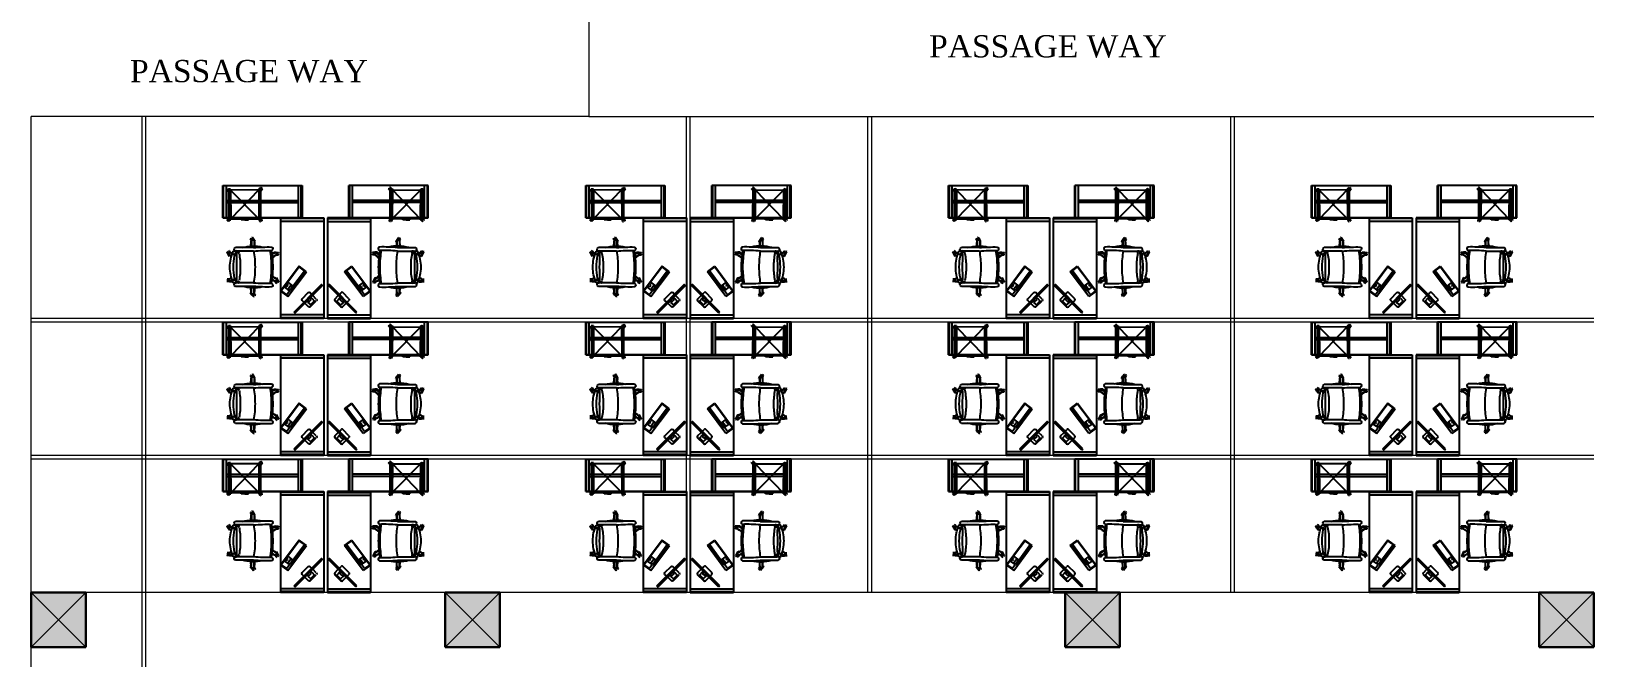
# Model space of a CAD drawing. Header units: inches. Extents: x 327481 to 195042051, y -335014 to 44773228.
# Drawn here: x 366508 to 367352, y -329657 to -329318 of the extents above; entities that cross this region are included whole.
import ezdxf

# ---------------------------------------------------------------- set-up
doc = ezdxf.new("R2010")
doc.units = ezdxf.units.IN
doc.header["$MEASUREMENT"] = 0
for name, color, linetype in [('cad-block.com', 250, 'Continuous'), ('center', 146, 'Continuous'), ('PARTITION', 174, 'Continuous'), ('PATHWAY', 19, 'Continuous')]:
    doc.layers.add(name, color=color, linetype=linetype)
for name, color, linetype, lineweight in [('column 1', 146, 'Continuous', 30), ('furniture', 251, 'Continuous', 13), ('TEXT', 7, 'Continuous', 0)]:
    doc.layers.add(name, color=color, linetype=linetype, lineweight=lineweight)
doc.styles.get("Standard").update_dxf_attribs({"font": 'times.ttf', "height": 12})

# ---------------------------------------------------------------- blocks, each defined once
blk = doc.blocks.new('COLUMN1')
at = {"layer": 'column 1'}
h = blk.add_hatch(color=256, dxfattribs=at)
h.paths.add_polyline_path([(1, 1), (0, 1), (0.5, 0.5)])
h.paths.add_polyline_path([(1, 1), (0.5, 0.5), (1, 0)])
h.paths.add_polyline_path([(0.5, 0.5), (0, 0), (1, 0)])
h.paths.add_polyline_path([(0.5, 0.5), (0, 1), (0, 0)])
at = {"layer": 'column 1', "lineweight": 0, "ltscale": 0.3}
for p, q in [((0, 1), (1, 0)), ((0, 0), (1, 1))]:
    blk.add_line(p, q, dxfattribs=at)
at = {"layer": 'column 1', "ltscale": 0.3}
for p, q in [((1, 1), (0, 1)), ((0, 1), (0, 0)), ((1, 0), (1, 1)), ((0, 0), (1, 0))]:
    blk.add_line(p, q, dxfattribs=at)
blk = doc.blocks.new('furn040')
at = {"color": 0, "linetype": 'ByBlock', "ltscale": 100}
for p, q in [((-1394, 0), (-1394, -600)), ((-1394, 0), (-1394, -600)), ((6, 0), (-1394, 0)), ((6, 0), (-1394, 0)), ((-1382, 0), (-1382, -600)), ((-1344, 0), (-1344, -600)), ((-44, 0), (-44, -600)), ((-6, 0), (-6, -600)), ((6, -600), (6, 0)), ((-1089, -496), (-744, -238)), ((-668, -340), (-1014, -597)), ((-1013, -450), (-967, -415)), ((-958, -427), (-1004, -462)), ((-1001, -470), (-949, -432)), ((-967, -415), (-958, -427)), ((-957, -407), (-773, -270)), ((-948, -420), (-957, -407)), ((-949, -432), (-933, -454)), ((-763, -283), (-948, -420)), ((-944, -426), (-730, -267)), ((-890, -499), (-944, -426)), ((-676, -339), (-890, -499)), ((-773, -270), (-763, -283)), ((-755, -259), (-744, -250)), ((-747, -270), (-755, -259)), ((-735, -262), (-747, -270)), ((-744, -238), (-668, -340)), ((-744, -250), (-735, -262)), ((-730, -267), (-676, -339)), ((456, -300), (6, -300)), ((6, -300), (456, -300)), ((6, -300), (6, -700)), ((6, -700), (6, -300)), ((6, -312), (456, -312)), ((6, -350), (456, -350)), ((6, -410), (6, -440)), ((216, -700), (216, -350)), ((246, -700), (246, -350)), ((416, -300), (446, -300)), ((456, -700), (456, -300)), ((6, -600), (-1394, -600)), ((-1014, -597), (-1089, -496)), ((-1063, -517), (-1007, -475)), ((-1010, -588), (-1063, -517)), ((-1004, -462), (-1013, -450)), ((-954, -546), (-1010, -588)), ((-1007, -475), (-954, -546)), ((-985, -492), (-1001, -470)), ((-933, -454), (-985, -492)), ((-956, -531), (-939, -518)), ((-950, -540), (-956, -531)), ((-900, -503), (-950, -540)), ((-947, -508), (-932, -497)), ((-939, -518), (-947, -508)), ((-932, -497), (-924, -507)), ((-924, -507), (-907, -494)), ((-907, -494), (-900, -503)), ((-904, -660), (-898, -649)), ((-898, -649), (-888, -655)), ((-888, -629), (-893, -639)), ((-893, -639), (-883, -645)), ((-856, -643), (-888, -629)), ((-883, -645), (-873, -650)), ((-826, -661), (-856, -643)), ((-510, -626), (-499, -626)), ((-510, -657), (-510, -626)), ((-499, -626), (-498, -637)), ((-498, -637), (-498, -649)), ((-487, -625), (-487, -637)), ((-476, -625), (-487, -625)), ((-487, -637), (-486, -648)), ((-472, -659), (-476, -625)), ((-877, -675), (-904, -660)), ((-888, -655), (-878, -660)), ((-880, -669), (-850, -652)), ((-880, -669), (-852, -718)), ((-850, -652), (-814, -714)), ((-838, -668), (-832, -671)), ((-832, -671), (-826, -661)), ((-506, -652), (-542, -714)), ((-506, -652), (-476, -669)), ((-476, -669), (-505, -718)), ((-484, -688), (-484, -695)), ((-484, -695), (-473, -694)), ((-473, -694), (-472, -659)), ((-38, -856), (-41, -866)), ((-41, -866), (-31, -869)), ((-8, -863), (-38, -856)), ((12, -870), (-8, -863)), ((6, -1400), (6, -700)), ((6, -700), (6, -1400)), ((216, -1350), (216, -700)), ((246, -1350), (246, -700)), ((380, -872), (407, -848)), ((406, -863), (399, -870)), ((414, -856), (406, -863)), ((407, -848), (414, -856)), ((421, -864), (414, -871)), ((429, -871), (421, -864)), ((456, -1400), (456, -700)), ((-1089, -975), (-1082, -966)), ((-1064, -998), (-1089, -975)), ((-1082, -966), (-1073, -973)), ((-1067, -948), (-1074, -957)), ((-1074, -957), (-1066, -964)), ((-1073, -973), (-1065, -980)), ((-1044, -965), (-1067, -948)), ((-1066, -964), (-1057, -972)), ((-1036, -1019), (-1064, -998)), ((-1052, -1001), (-1052, -966)), ((-1052, -966), (-968, -966)), ((-1052, -1001), (-968, -1001)), ((-1038, -1003), (-1029, -1011)), ((-1038, -1003), (-1038, -1003)), ((-1029, -1011), (-1036, -1019)), ((-948, -973), (-948, -1222)), ((-900, -973), (-900, -1208)), ((-456, -973), (-456, -1208)), ((-409, -973), (-409, -1222)), ((-305, -966), (-388, -966)), ((-305, -1001), (-388, -1001)), ((-331, -960), (-324, -950)), ((-325, -964), (-331, -960)), ((-324, -950), (-294, -968)), ((-311, -1002), (-285, -1017)), ((-305, -966), (-305, -1001)), ((-288, -1001), (-298, -995)), ((-294, -968), (-266, -988)), ((-282, -991), (-291, -985)), ((-279, -1007), (-288, -1001)), ((-285, -1017), (-279, -1007)), ((-272, -998), (-282, -991)), ((-266, -988), (-272, -998)), ((-47, -887), (-44, -876)), ((-23, -895), (-47, -887)), ((-44, -876), (-34, -879)), ((-34, -879), (-24, -882)), ((-31, -869), (-23, -871)), ((-24, -1045), (-9, -1045)), ((-24, -1095), (-24, -1045)), ((-23, -870), (407, -872)), ((-23, -900), (-23, -870)), ((-23, -880), (407, -882)), ((407, -902), (-23, -900)), ((-10, -1290), (-8, -900)), ((392, -902), (-10, -1290)), ((-8, -900), (390, -1292)), ((392, -902), (390, -1292)), ((414, -871), (406, -878)), ((407, -894), (429, -871)), ((407, -872), (407, -902)), ((407, -894), (407, -894)), ((-884, -1273), (-884, -1308)), ((-872, -1273), (-884, -1273)), ((-880, -1299), (-862, -1268)), ((-850, -1316), (-880, -1299)), ((-872, -1280), (-872, -1273)), ((-850, -1316), (-829, -1279)), ((-525, -1296), (-530, -1307)), ((-506, -1316), (-528, -1279)), ((-519, -1300), (-525, -1296)), ((-476, -1299), (-506, -1316)), ((-476, -1299), (-494, -1268)), ((-479, -1293), (-453, -1308)), ((-25, -1298), (-47, -1321)), ((405, -1292), (-25, -1290)), ((-25, -1320), (-25, -1290)), ((-24, -1095), (-24, -1095)), ((-24, -1095), (-24, -1095)), ((-24, -1095), (-24, -1145)), ((-24, -1145), (-9, -1145)), ((405, -1292), (405, -1322)), ((-884, -1308), (-881, -1343)), ((-870, -1331), (-870, -1319)), ((-869, -1342), (-870, -1331)), ((-858, -1330), (-859, -1319)), ((-858, -1342), (-858, -1330)), ((-846, -1311), (-846, -1341)), ((-530, -1307), (-500, -1324)), ((-500, -1324), (-469, -1339)), ((-474, -1323), (-483, -1318)), ((-468, -1313), (-478, -1308)), ((-463, -1328), (-474, -1323)), ((-469, -1339), (-463, -1328)), ((-458, -1318), (-468, -1313)), ((-453, -1308), (-458, -1318)), ((-47, -1321), (-39, -1328)), ((-39, -1328), (-32, -1321)), ((-32, -1321), (-25, -1314)), ((-32, -1336), (-24, -1328)), ((-25, -1343), (-32, -1336)), ((405, -1312), (-25, -1310)), ((2, -1320), (-25, -1343)), ((405, -1322), (-25, -1320)), ((-24, -1328), (-17, -1321)), ((6, -1350), (456, -1350)), ((6, -1388), (456, -1388)), ((6, -1400), (456, -1400)), ((370, -1322), (389, -1328)), ((413, -1322), (405, -1320)), ((416, -1312), (406, -1310))]:
    blk.add_line(p, q, dxfattribs=at)
at = {"color": 0, "linetype": 'ByBlock'}
for p, q in [((-1314, -394), (-941, -20)), ((-1233, -211), (-1182, -262)), ((-1169, -222), (-1205, -180)), ((-1201, -175), (-1199, -177)), ((-1200, -175), (-1199, -176)), ((-1165, -204), (-1144, -224)), ((-1165, -204), (-1149, -220)), ((-1165, -204), (-1165, -204)), ((-1163, -206), (-1129, -172)), ((-1160, -134), (-1158, -136)), ((-1159, -134), (-1157, -136)), ((-1112, -166), (-1154, -129)), ((-1131, -170), (-1130, -169)), ((-1131, -170), (-1110, -190)), ((-1130, -169), (-1115, -185)), ((-1123, -102), (-1073, -152)), ((-1059, -167), (-1034, -191)), ((-933, -21), (-941, -20)), ((-1313, -401), (-1314, -394)), ((-1168, -276), (-1144, -300))]:
    blk.add_line(p, q, dxfattribs=at)
for points in [[(-1303, -411), (-923, -31), (-933, -21), (-1313, -401), (-1303, -411)], [(-1233, -187), (-1148, -102)], [(-1205, -180), (-1154, -129)], [(-1199, -177), (-1157, -136)], [(-1199, -176), (-1158, -136)], [(-1119, -300), (-1034, -215)]]:
    blk.add_lwpolyline(points, dxfattribs=at)
for points in [[(-1112, -166, -0.263666), (-1107, -175), (-1108, -179), (-1115, -185)], [(-1169, -222, 0.263666), (-1159, -227), (-1156, -226), (-1149, -220)]]:
    blk.add_lwpolyline(points, format="xyb", dxfattribs=at)
for centre, radius in [((-1230, -190), 1.73), ((-1220, -180), 1.73), ((-1210, -170), 1.73), ((-1200, -160), 1.73), ((-1190, -150), 1.73), ((-1180, -139), 1.73), ((-1170, -129), 1.73), ((-1159, -119), 1.73), ((-1093, -191), 1.14), ((-1144, -242), 1.14)]:
    blk.add_circle(centre, radius, dxfattribs=at)
at = {"color": 0, "linetype": 'ByBlock', "ltscale": 100}
blk.add_circle((191, -1096), 5, dxfattribs=at)
at = {"color": 0, "linetype": 'ByBlock', "ltscale": 0.7}
blk.add_circle((191, -1096), 5, dxfattribs=at)
at = {"color": 0, "linetype": 'ByBlock'}
for centre, start, end in [((-1220, -199), 135, 225), ((-1135, -114), 45, 135), ((-1046, -203), 315, 45), ((-1131, -288), 225, 315)]:
    blk.add_arc(centre, 17.2, start, end, dxfattribs=at)
at = {"color": 0, "linetype": 'ByBlock', "ltscale": 100}
for centre, radius, start, end in [((-865, -660), 13.3, 30, 210), ((-491, -660), 13.3, 330, 150), ((-366, -974), 602, 167.935, 195.1126), ((-931, -730), 25, 23.3646, 166.0119), ((1175, -781), 2131, 178.4583, 185.1431), ((1253, -780), 2162, 178.4274, 185.1186), ((-678, -2045), 1318, 90, 100.0809), ((-678, -2045), 1338, 90, 99.9112), ((1031, 124), 2069, 202.5522, 204.0646), ((-865, -660), 5.78, 30, 210), ((-2492, -1909), 2069, 35.3389, 37.4478), ((-678, -2045), 1338, 80.0888, 90), ((-678, -2045), 1318, 79.9191, 90), ((1136, -1909), 2069, 142.5522, 144.6611), ((-2387, 124), 2069, 335.9354, 337.4478), ((-491, -660), 5.78, 330, 150), ((-2610, -780), 2162, 354.8814, 1.5726), ((-425, -730), 25, 13.9881, 156.6354), ((-2531, -781), 2131, 354.8569, 1.5417), ((-990, -974), 602, 344.8874, 12.065), ((-1052, -984), 13.3, 90, 270), ((-1052, -984), 5.78, 90, 270), ((-784, -3018), 2069, 95.1232, 97.4478), ((-784, 1050), 2069, 262.5522, 264.9), ((-678, -2271), 1318, 90, 99.7142), ((-678, -2271), 1318, 80.2858, 90), ((-573, 1050), 2069, 275.1, 277.4478), ((-573, -3018), 2069, 82.5522, 84.8768), ((-305, -984), 13.3, 270, 90), ((-305, -984), 5.78, 270, 90), ((-12, -880), 12.1, 154.715, 204.8272), ((-12, -880), 12.1, 55.7375, 123.8046), ((395, -882), 12.1, 55.7375, 123.8046), ((-923, -1216), 25, 193.9881, 271.9852), ((-925, -1216), 25.7, 268.5806, 17.7975), ((-874, -1224), 36.8, 198.6123, 238.7576), ((-882, -1239), 20.1, 67.8258, 236.3114), ((-877, -1148), 28.4, 210.9998, 288.2701), ((-846, -1178), 54.2, 179.478, 228.8422), ((-859, -1165), 43, 196.9411, 273.1092), ((-679, -774), 527, 245.9635, 270.0368), ((1031, -2092), 2069, 156.4846, 157.4478), ((-865, -1307), 13.3, 150, 330), ((-821, -1142), 94.8, 235.4751, 262.4619), ((-701, -1942), 785, 88.3552, 102.2414), ((-841, -1255), 20.1, 67.8258, 236.3114), ((-802, -3862), 2654, 87.3318, 91.193), ((-2492, -58), 2069, 322.5522, 323.7681), ((-667, -325), 926, 259.6746, 269.3108), ((-555, -3862), 2654, 88.807, 92.6682), ((-689, -325), 926, 270.6892, 280.3254), ((-678, -774), 527, 269.9632, 294.0365), ((-655, -1942), 785, 77.7586, 91.6448), ((1136, -58), 2069, 216.2319, 217.4478), ((-536, -1142), 94.8, 277.5381, 304.5249), ((-516, -1255), 20.1, 303.6886, 112.1742), ((-491, -1307), 13.3, 210, 30), ((-497, -1165), 43, 266.8908, 343.0589), ((-2387, -2092), 2069, 22.5522, 23.5154), ((-480, -1148), 28.4, 251.7299, 329.0002), ((-474, -1239), 20.1, 303.6886, 112.1742), ((-510, -1178), 54.2, 311.1578, 0.522), ((-482, -1224), 36.8, 301.2424, 341.3877), ((-431, -1216), 25.7, 162.2025, 271.4194), ((-433, -1216), 25, 268.0148, 346.0119), ((-865, -1307), 5.78, 150, 330), ((-491, -1307), 5.78, 210, 30), ((-13, -1310), 12.1, 235.7375, 303.8046), ((394, -1312), 12.1, 235.7375, 303.8046), ((394, -1312), 12.1, 334.715, 24.8272)]:
    blk.add_arc(centre, radius, start, end, dxfattribs=at)

msp = doc.modelspace()

# ---------------------------------------------------------------- linework, layer by layer
at = {"layer": 'furniture'}
for q in [(367070.583, -329621.38), (367066.582, -329625.388)]:
    msp.add_line((367066.582, -329621.38), q, dxfattribs=at)
at = {"layer": 'PARTITION', "lineweight": 0}
for p, q in [((366568.169, -329900.401), (366568.169, -329364.098)), ((366570.169, -329900.401), (366570.169, -329364.098)), ((366862.169, -329621.38), (366862.169, -329364.098)), ((366864.169, -329621.38), (366864.169, -329364.098)), ((366960.169, -329621.38), (366960.169, -329364.098)), ((366962.169, -329621.38), (366962.169, -329364.098)), ((367156.169, -329621.38), (367156.169, -329364.098)), ((367158.169, -329621.38), (367158.169, -329364.098)), ((367352.169, -329473.38), (366508.222, -329473.38)), ((367352.169, -329475.38), (366508.222, -329475.38)), ((367352.169, -329547.38), (366508.222, -329547.38)), ((367352.169, -329549.38), (366508.222, -329549.38)), ((367352.169, -329621.38), (366508.222, -329621.38))]:
    msp.add_line(p, q, dxfattribs=at)
at = {"layer": 'PATHWAY', "lineweight": 0}
for p, q in [((366809.3, -328972.663), (366809.3, -329364.098)), ((366508.222, -329780.49), (366508.222, -329364.098)), ((366809.3, -329364.098), (366508.222, -329364.098)), ((366809.3, -329364.098), (367352.169, -329364.098))]:
    msp.add_line(p, q, dxfattribs=at)

# ---------------------------------------------------------------- block references
at = {"layer": 'cad-block.com', "yscale": 0.0389195758130585, "zscale": 0.0389195758130585}
for p, xscale, rotation in [((366666.17, -329419.126), -0.0389195758130585, 270), ((366668.169, -329419.126), 0.0389195758130585, 90), ((366862.17, -329419.126), -0.0389195758130585, 270), ((366864.169, -329419.126), 0.0389195758130585, 90), ((367058.17, -329419.126), -0.0389195758130585, 270), ((367060.169, -329419.126), 0.0389195758130585, 90), ((367254.17, -329419.126), -0.0389195758130585, 270), ((367256.169, -329419.126), 0.0389195758130585, 90), ((366666.17, -329493.126), -0.0389195758130585, 270), ((366668.169, -329493.126), 0.0389195758130585, 90), ((366862.17, -329493.126), -0.0389195758130585, 270), ((366864.169, -329493.126), 0.0389195758130585, 90), ((367058.17, -329493.126), -0.0389195758130585, 270), ((367060.169, -329493.126), 0.0389195758130585, 90), ((367254.17, -329493.126), -0.0389195758130585, 270), ((367256.169, -329493.126), 0.0389195758130585, 90), ((366666.17, -329567.126), -0.0389195758130585, 270), ((366668.169, -329567.126), 0.0389195758130585, 90), ((366862.17, -329567.126), -0.0389195758130585, 270), ((366864.169, -329567.126), 0.0389195758130585, 90), ((367058.17, -329567.126), -0.0389195758130585, 270), ((367060.169, -329567.126), 0.0389195758130585, 90), ((367254.17, -329567.126), -0.0389195758130585, 270), ((367256.169, -329567.126), 0.0389195758130585, 90)]:
    msp.add_blockref('furn040', p, dxfattribs=dict(at, xscale=xscale, rotation=rotation))
at = {"layer": 'center', "yscale": 29.5434782608645, "zscale": 39.3913043478359}
for p, xscale, rotation in [((366537.766, -329650.924), 29.5434782608645, 90), ((366761.3, -329650.924), 29.5434782608645, 90), ((367096.126, -329650.924), 29.5434782608645, 90), ((367322.626, -329650.924), -29.5434782608645, 270)]:
    msp.add_blockref('COLUMN1', p, dxfattribs=dict(at, xscale=xscale, rotation=rotation))

# ---------------------------------------------------------------- texts
at = {"layer": 'TEXT', "color": 0, "char_height": 12, "width": 178.42134, "attachment_point": 1}
for insert in [(366965.827, -329300.227), (366534.216, -329313.62)]:
    msp.add_mtext('\\P{\\W6.03372; }PASSAGE WAY', dxfattribs=dict(at, insert=insert))

doc.saveas('drawing.dxf')
